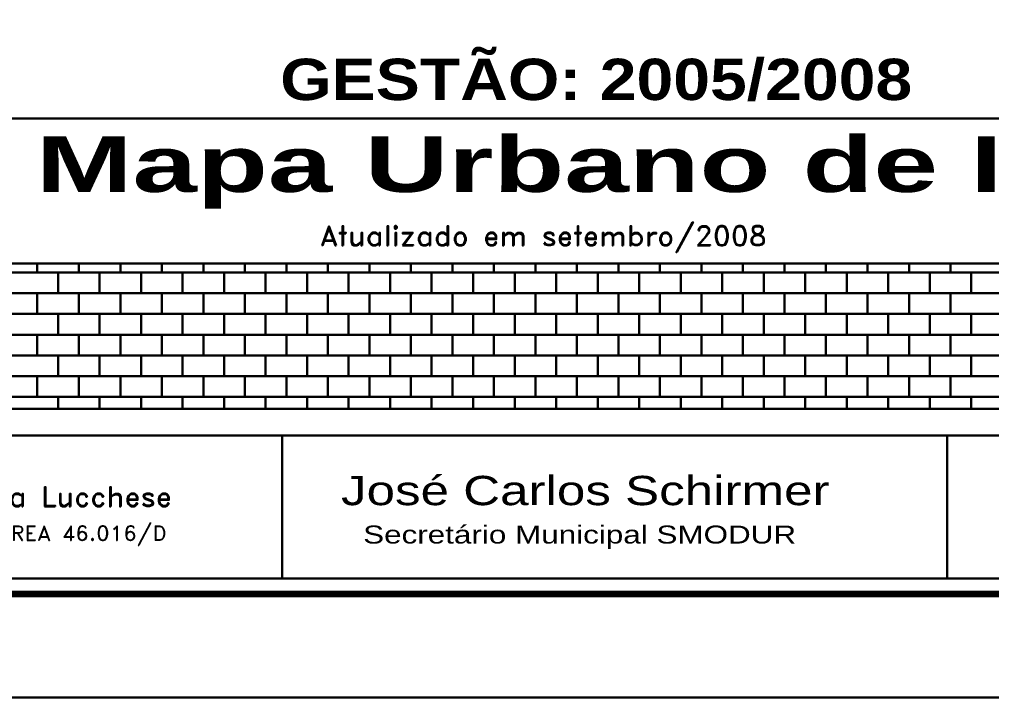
# Model space of a CAD drawing. Extents: x 15348.6 to 15438.1, y 2292.7 to 2368.6.
# Drawn here: x 15427.37 to 15433.99, y 2303.59 to 2308.21 of the extents above; entities that cross this region are included whole.
import ezdxf

# ---------------------------------------------------------------- set-up
doc = ezdxf.new("R2010")
doc.units = 0
doc.header["$LTSCALE"] = 2
doc.header["$MEASUREMENT"] = 0
doc.layers.get('0').update_dxf_attribs({"linetype": 'CONTINUOUS', "lineweight": 30})
for name, color, linetype, lineweight in [('02', 1, 'CONTINUOUS', 30), ('06', 7, 'CONTINUOUS', 30), ('12', 35, 'CONTINUOUS', 140)]:
    doc.layers.add(name, color=color, linetype=linetype, lineweight=lineweight)
doc.styles.add('ARIAL', font='', dxfattribs={"height": 45})
doc.styles.get("Standard").update_dxf_attribs({"font": 'romand.shx'})
doc.styles.add('STYLUSBT', font='stylu.ttf')
doc.styles.get('ARIAL').set_extended_font_data('Arial Black')

# ---------------------------------------------------------------- blocks, each defined once
blk = doc.blocks.new('*X0')
at = {"color": 0, "linetype": 'Continuous'}
for p, q in [((104.3, 23.1), (104.3, 23.1423)), ((104.5, 23.1), (104.5, 23.1423)), ((104.7, 23.1), (104.7, 23.1423)), ((104.9, 23.1), (104.9, 23.1423)), ((105.1, 23.1), (105.1, 23.1423)), ((105.3, 23.1), (105.3, 23.1423)), ((105.5, 23.1), (105.5, 23.1423)), ((105.7, 23.1), (105.7, 23.1423)), ((105.9, 23.1), (105.9, 23.1423)), ((106.1, 23.1), (106.1, 23.1423)), ((106.3, 23.1), (106.3, 23.1423)), ((106.5, 23.1), (106.5, 23.1423)), ((106.7, 23.1), (106.7, 23.1423)), ((106.9, 23.1), (106.9, 23.1423)), ((107.1, 23.1), (107.1, 23.1423)), ((107.3, 23.1), (107.3, 23.1423)), ((107.5, 23.1), (107.5, 23.1423)), ((107.7, 23.1), (107.7, 23.1423)), ((107.9, 23.1), (107.9, 23.1423)), ((108.1, 23.1), (108.1, 23.1423)), ((108.3, 23.1), (108.3, 23.1423)), ((108.5, 23.1), (108.5, 23.1423)), ((108.7, 23.1), (108.7, 23.1423)), ((102.7212, 23.1), (111.2459, 23.1)), ((104.4, 23), (104.4, 23.1)), ((104.6, 23), (104.6, 23.1)), ((104.8, 23), (104.8, 23.1)), ((105, 23), (105, 23.1)), ((105.2, 23), (105.2, 23.1)), ((105.4, 23), (105.4, 23.1)), ((105.6, 23), (105.6, 23.1)), ((105.8, 23), (105.8, 23.1)), ((106, 23), (106, 23.1)), ((106.2, 23), (106.2, 23.1)), ((106.4, 23), (106.4, 23.1)), ((106.6, 23), (106.6, 23.1)), ((106.8, 23), (106.8, 23.1)), ((107, 23), (107, 23.1)), ((107.2, 23), (107.2, 23.1)), ((107.4, 23), (107.4, 23.1)), ((107.6, 23), (107.6, 23.1)), ((107.8, 23), (107.8, 23.1)), ((108, 23), (108, 23.1)), ((108.2, 23), (108.2, 23.1)), ((108.4, 23), (108.4, 23.1)), ((108.6, 23), (108.6, 23.1)), ((108.8, 23), (108.8, 23.1)), ((102.7212, 23), (111.2459, 23)), ((104.3, 22.9), (104.3, 23)), ((104.5, 22.9), (104.5, 23)), ((104.7, 22.9), (104.7, 23)), ((104.9, 22.9), (104.9, 23)), ((105.1, 22.9), (105.1, 23)), ((105.3, 22.9), (105.3, 23)), ((105.5, 22.9), (105.5, 23)), ((105.7, 22.9), (105.7, 23)), ((105.9, 22.9), (105.9, 23)), ((106.1, 22.9), (106.1, 23)), ((106.3, 22.9), (106.3, 23)), ((106.5, 22.9), (106.5, 23)), ((106.7, 22.9), (106.7, 23)), ((106.9, 22.9), (106.9, 23)), ((107.1, 22.9), (107.1, 23)), ((107.3, 22.9), (107.3, 23)), ((107.5, 22.9), (107.5, 23)), ((107.7, 22.9), (107.7, 23)), ((107.9, 22.9), (107.9, 23)), ((108.1, 22.9), (108.1, 23)), ((108.3, 22.9), (108.3, 23)), ((108.5, 22.9), (108.5, 23)), ((108.7, 22.9), (108.7, 23)), ((102.7212, 22.9), (111.2459, 22.9)), ((104.4, 22.8), (104.4, 22.9)), ((104.6, 22.8), (104.6, 22.9)), ((104.8, 22.8), (104.8, 22.9)), ((105, 22.8), (105, 22.9)), ((105.2, 22.8), (105.2, 22.9)), ((105.4, 22.8), (105.4, 22.9)), ((105.6, 22.8), (105.6, 22.9)), ((105.8, 22.8), (105.8, 22.9)), ((106, 22.8), (106, 22.9)), ((106.2, 22.8), (106.2, 22.9)), ((106.4, 22.8), (106.4, 22.9)), ((106.6, 22.8), (106.6, 22.9)), ((106.8, 22.8), (106.8, 22.9)), ((107, 22.8), (107, 22.9)), ((107.2, 22.8), (107.2, 22.9)), ((107.4, 22.8), (107.4, 22.9)), ((107.6, 22.8), (107.6, 22.9)), ((107.8, 22.8), (107.8, 22.9)), ((108, 22.8), (108, 22.9)), ((108.2, 22.8), (108.2, 22.9)), ((108.4, 22.8), (108.4, 22.9)), ((108.6, 22.8), (108.6, 22.9)), ((108.8, 22.8), (108.8, 22.9)), ((102.7212, 22.8), (111.2459, 22.8)), ((104.3, 22.7), (104.3, 22.8)), ((104.5, 22.7), (104.5, 22.8)), ((104.7, 22.7), (104.7, 22.8)), ((104.9, 22.7), (104.9, 22.8)), ((105.1, 22.7), (105.1, 22.8)), ((105.3, 22.7), (105.3, 22.8)), ((105.5, 22.7), (105.5, 22.8)), ((105.7, 22.7), (105.7, 22.8)), ((105.9, 22.7), (105.9, 22.8)), ((106.1, 22.7), (106.1, 22.8)), ((106.3, 22.7), (106.3, 22.8)), ((106.5, 22.7), (106.5, 22.8)), ((106.7, 22.7), (106.7, 22.8)), ((106.9, 22.7), (106.9, 22.8)), ((107.1, 22.7), (107.1, 22.8)), ((107.3, 22.7), (107.3, 22.8)), ((107.5, 22.7), (107.5, 22.8)), ((107.7, 22.7), (107.7, 22.8)), ((107.9, 22.7), (107.9, 22.8)), ((108.1, 22.7), (108.1, 22.8)), ((108.3, 22.7), (108.3, 22.8)), ((108.5, 22.7), (108.5, 22.8)), ((108.7, 22.7), (108.7, 22.8)), ((102.7212, 22.7), (111.2459, 22.7)), ((104.4, 22.6), (104.4, 22.7)), ((104.6, 22.6), (104.6, 22.7)), ((104.8, 22.6), (104.8, 22.7)), ((105, 22.6), (105, 22.7)), ((105.2, 22.6), (105.2, 22.7)), ((105.4, 22.6), (105.4, 22.7)), ((105.6, 22.6), (105.6, 22.7)), ((105.8, 22.6), (105.8, 22.7)), ((106, 22.6), (106, 22.7)), ((106.2, 22.6), (106.2, 22.7)), ((106.4, 22.6), (106.4, 22.7)), ((106.6, 22.6), (106.6, 22.7)), ((106.8, 22.6), (106.8, 22.7)), ((107, 22.6), (107, 22.7)), ((107.2, 22.6), (107.2, 22.7)), ((107.4, 22.6), (107.4, 22.7)), ((107.6, 22.6), (107.6, 22.7)), ((107.8, 22.6), (107.8, 22.7)), ((108, 22.6), (108, 22.7)), ((108.2, 22.6), (108.2, 22.7)), ((108.4, 22.6), (108.4, 22.7)), ((108.6, 22.6), (108.6, 22.7)), ((108.8, 22.6), (108.8, 22.7)), ((102.7212, 22.6), (111.2459, 22.6)), ((104.3, 22.5), (104.3, 22.6)), ((104.5, 22.5), (104.5, 22.6)), ((104.7, 22.5), (104.7, 22.6)), ((104.9, 22.5), (104.9, 22.6)), ((105.1, 22.5), (105.1, 22.6)), ((105.3, 22.5), (105.3, 22.6)), ((105.5, 22.5), (105.5, 22.6)), ((105.7, 22.5), (105.7, 22.6)), ((105.9, 22.5), (105.9, 22.6)), ((106.1, 22.5), (106.1, 22.6)), ((106.3, 22.5), (106.3, 22.6)), ((106.5, 22.5), (106.5, 22.6)), ((106.7, 22.5), (106.7, 22.6)), ((106.9, 22.5), (106.9, 22.6)), ((107.1, 22.5), (107.1, 22.6)), ((107.3, 22.5), (107.3, 22.6)), ((107.5, 22.5), (107.5, 22.6)), ((107.7, 22.5), (107.7, 22.6)), ((107.9, 22.5), (107.9, 22.6)), ((108.1, 22.5), (108.1, 22.6)), ((108.3, 22.5), (108.3, 22.6)), ((108.5, 22.5), (108.5, 22.6)), ((108.7, 22.5), (108.7, 22.6)), ((102.7212, 22.5), (111.2459, 22.5)), ((104.4, 22.4421), (104.4, 22.5)), ((104.6, 22.4421), (104.6, 22.5)), ((104.8, 22.4421), (104.8, 22.5)), ((105, 22.4421), (105, 22.5)), ((105.2, 22.4421), (105.2, 22.5)), ((105.4, 22.4421), (105.4, 22.5)), ((105.6, 22.4421), (105.6, 22.5)), ((105.8, 22.4421), (105.8, 22.5)), ((106, 22.4421), (106, 22.5)), ((106.2, 22.4421), (106.2, 22.5)), ((106.4, 22.4421), (106.4, 22.5)), ((106.6, 22.4421), (106.6, 22.5)), ((106.8, 22.4421), (106.8, 22.5)), ((107, 22.4421), (107, 22.5)), ((107.2, 22.4421), (107.2, 22.5)), ((107.4, 22.4421), (107.4, 22.5)), ((107.6, 22.4421), (107.6, 22.5)), ((107.8, 22.4421), (107.8, 22.5)), ((108, 22.4421), (108, 22.5)), ((108.2, 22.4421), (108.2, 22.5)), ((108.4, 22.4421), (108.4, 22.5)), ((108.6, 22.4421), (108.6, 22.5)), ((108.8, 22.4421), (108.8, 22.5))]:
    blk.add_line(p, q, dxfattribs=at)

msp = doc.modelspace()

# ---------------------------------------------------------------- linework, layer by layer
at = {"color": 7, "linetype": 'Continuous'}
msp.add_line((15433.6922, 2305.3802), (15433.6922, 2304.4044), dxfattribs=at)
at = {"color": 7}
for start, end in [(77.03686, 77.03686), (92.15198, 92.15198)]:
    msp.add_arc((15431.3148, 2307.6181), 2.6769, start, end, dxfattribs=at)
at = {"layer": '02'}
msp.add_line((15348.6159, 2303.5942), (15438.1374, 2303.5942), dxfattribs=at)
at = {"layer": '06'}
for p, q in [((15425.2637, 2307.54), (15437.3144, 2307.54)), ((15425.2637, 2306.5502), (15437.3144, 2306.5502)), ((15425.2637, 2305.5604), (15437.3144, 2305.5604)), ((15425.2637, 2305.3802), (15437.3144, 2305.3802)), ((15429.1637, 2304.4044), (15429.1637, 2305.3802)), ((15437.1024, 2304.4044), (15425.4758, 2304.4044))]:
    msp.add_line(p, q, dxfattribs=at)
at = {"layer": '12', "color": 35}
msp.add_line((15350.7363, 2304.301), (15437.4306, 2304.301), dxfattribs=at)

# ---------------------------------------------------------------- block references
at = {"layer": '02', "color": 40, "linetype": 'Continuous', "xscale": 1.413619739699381, "yscale": 1.413619739699381, "zscale": 1.413619739699381}
msp.add_blockref('*X0', (15280.055, 2273.8358), dxfattribs=at)

# ---------------------------------------------------------------- texts
at = {"layer": '06', "linetype": 'Continuous', "style": 'ARIAL'}
msp.add_text('GESTÃO: 2005/2008', height=0.281608, dxfattribs=at).set_placement((15429.1498, 2307.6646))
at = {"layer": '06', "extrusion": (0, -0.642788, 0.766044), "style": 'ARIAL'}
msp.add_text(' Mapa Urbano de Ijuí', height=0.494, dxfattribs=at).set_placement((15427.2666, 1767.2173, -1483.027))
at = {"layer": '06', "linetype": 'Continuous', "extrusion": (0, -0.34202, 0.939693)}
for s, height, p in [('Atualizado em setembro/2008', 0.142589, (15429.4201, 2167.557, -788.9463)), ('Celso Luiz de Souza Lucchese', 0.142589, (15425.3994, 2165.887, -788.3385)), ('Arquiteto e Urbanista CREA 46.016/D', 0.107582, (15425.5541, 2165.6701, -788.2546))]:
    msp.add_text(s, height=height, dxfattribs=at).set_placement(p)
at = {"layer": '06', "linetype": 'Continuous', "extrusion": (0, -0.642788, 0.766044), "style": 'STYLUSBT'}
for s, height, p in [('José Carlos Schirmer', 0.260315, (15429.5642, 1765.8482, -1481.3395)), ('Secretário Municipal SMODUR', 0.16, (15429.7148, 1765.6479, -1481.1714))]:
    msp.add_text(s, height=height, dxfattribs=at).set_placement(p)

doc.saveas('drawing.dxf')
